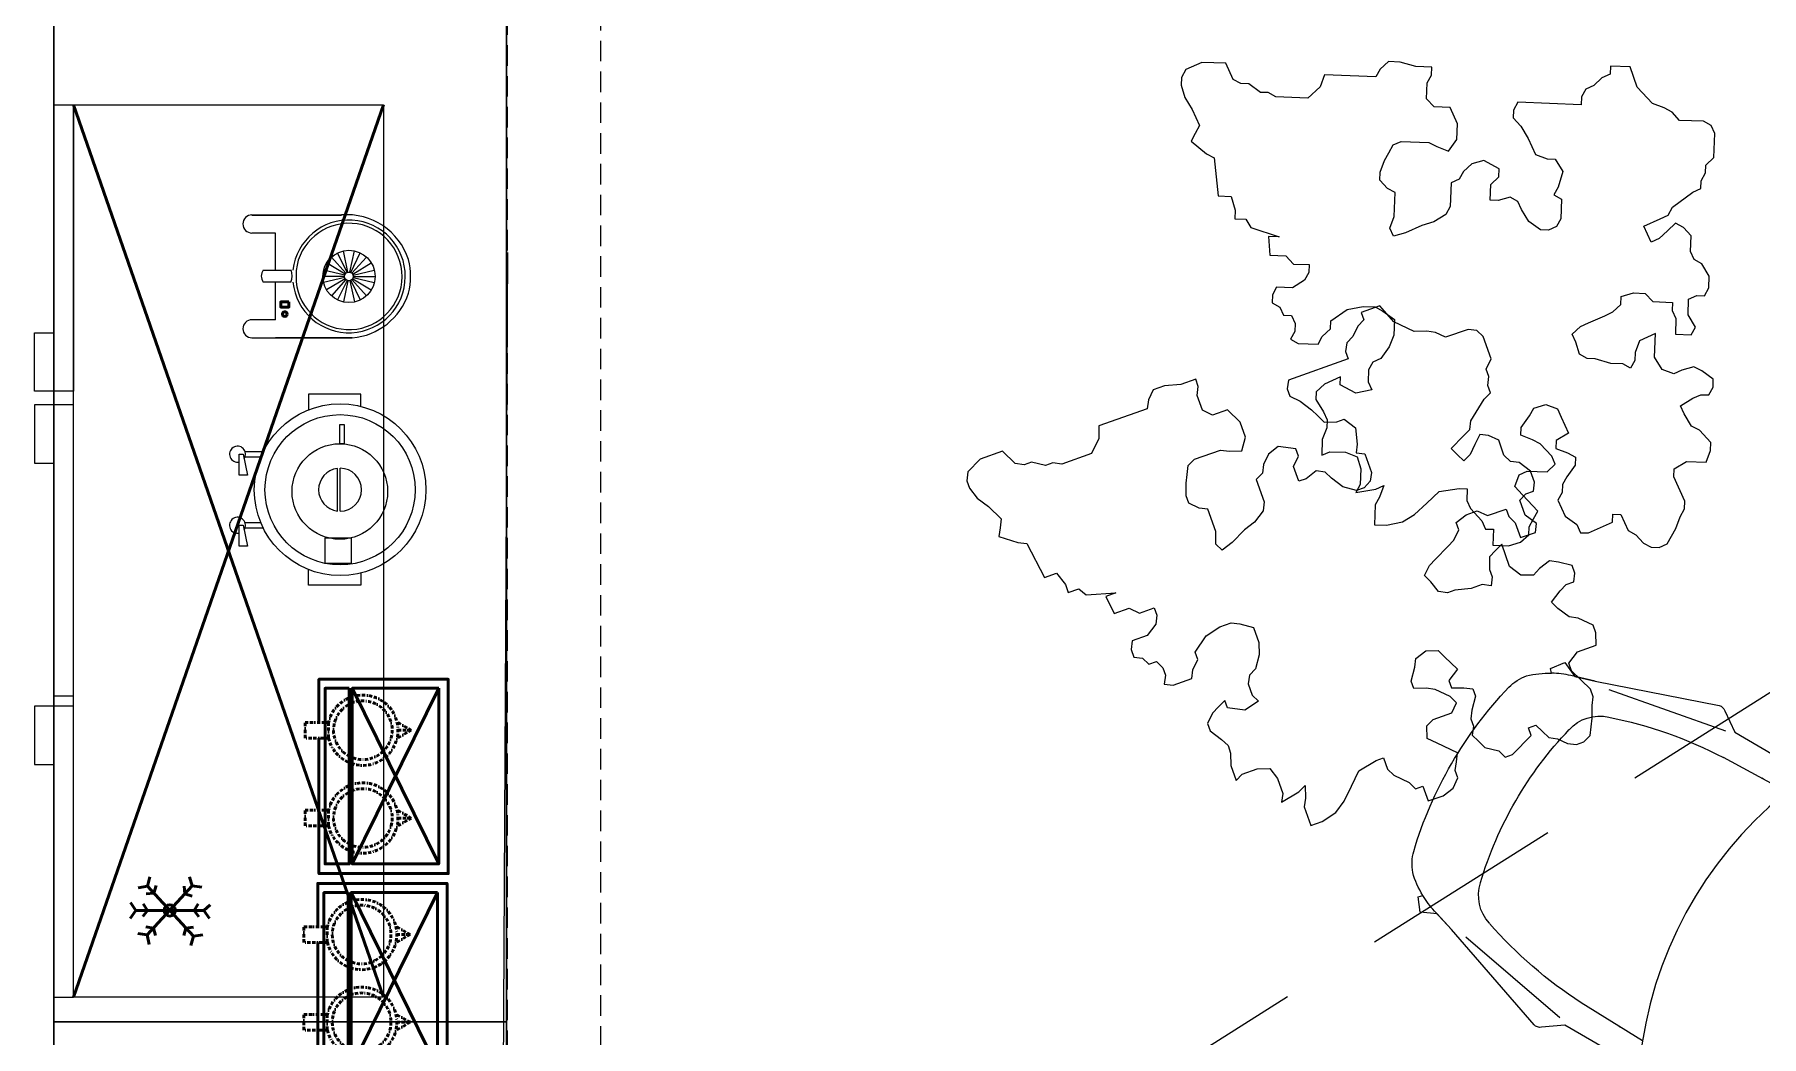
# Model space of a CAD drawing. Header units: inches. Extents: x 33469 to 138684, y -86444 to -29699.
# Drawn here: x 80256.8 to 80524, y -41807.4 to -41652.5 of the extents above; entities that cross this region are included whole.
import ezdxf

# ---------------------------------------------------------------- set-up
doc = ezdxf.new("R2010")
doc.units = ezdxf.units.IN
doc.header["$MEASUREMENT"] = 0
for name, pattern in [('BORDER', [1.75, 0.5, -0.25, 0.5, -0.25, 0, -0.25]), ('cta_plan_01$0$cta_plan_01$0$HIDDEN2', [4.7625, 3.175, -1.5875]), ('DASHED2', [9.525, 6.35, -3.175])]:
    doc.linetypes.add(name, pattern=pattern)
doc.layers.get('0').update_dxf_attribs({"lineweight": 9})
for name, color, linetype, lineweight in [('-DWG_ANA', 7, 'Continuous', 50), ('2d-yazı', 255, 'Continuous', 20), ('CİHAZ', 7, 'Continuous', 15), ('KAPı', 7, 'Continuous', 5), ('Layer4', 200, 'Continuous', 9)]:
    doc.layers.add(name, color=color, linetype=linetype, lineweight=lineweight)
for name, color, linetype in [('dg_bitki', 57, 'Continuous'), ('dg_tavantara', 63, 'Continuous'), ('dg_tefris', 22, 'Continuous'), ('±0.00 kotu planı_geometri$0$0-LNS-VL5', 252, 'Continuous')]:
    doc.layers.add(name, color=color, linetype=linetype)

# ---------------------------------------------------------------- blocks, each defined once
blk = doc.blocks.new('0579')
at = {"layer": 'CİHAZ', "color": 4, "linetype": 'Continuous'}
for p, q in [((8676.95, 3999.82), (8675.22, 4002.7)), ((8677.13, 3999.9), (8676.33, 4003.16)), ((8677.3, 3999.92), (8677.3, 4003.28)), ((8677.46, 3999.9), (8678.26, 4003.16)), ((8677.65, 3999.82), (8679.37, 4002.7)), ((8676.63, 3999.38), (8673.35, 4000.09)), ((8676.68, 3999.53), (8673.65, 4000.98)), ((8676.79, 3999.69), (8674.3, 4001.94)), ((8677.8, 3999.69), (8680.29, 4001.94)), ((8677.91, 3999.53), (8680.94, 4000.98)), ((8677.96, 3999.38), (8681.24, 4000.09)), ((8676.63, 3999.09), (8673.35, 3998.38)), ((8676.68, 3998.94), (8673.65, 3997.49)), ((8676.79, 3998.78), (8674.3, 3996.53)), ((8676.95, 3998.65), (8675.22, 3995.78)), ((8677.13, 3998.58), (8676.33, 3995.32)), ((8677.3, 3998.56), (8677.3, 3995.2)), ((8677.46, 3998.58), (8678.26, 3995.32)), ((8677.65, 3998.65), (8679.37, 3995.78)), ((8677.8, 3998.78), (8680.29, 3996.53)), ((8677.91, 3998.94), (8680.94, 3997.49)), ((8677.96, 3999.09), (8681.24, 3998.38))]:
    blk.add_line(p, q, dxfattribs=at)
at = {"layer": 'CİHAZ', "color": 6, "linetype": 'Continuous'}
for p, q in [((8667.8, 3987.87), (8667.8, 3998.09)), ((8686.8, 3999.74), (8686.8, 3987.87)), ((8667.8, 3984.22), (8667.8, 3987.87)), ((8676.31, 3987.87), (8670.59, 3987.87)), ((8670.59, 3987.87), (8670.59, 3984.22)), ((8684, 3987.87), (8678.18, 3987.87)), ((8684, 3987.87), (8684, 3984.22)), ((8686.8, 3984.22), (8686.8, 3987.87))]:
    blk.add_line(p, q, dxfattribs=at)
at = {"layer": 'CİHAZ', "linetype": 'Continuous'}
blk.add_line((8676.37, 3991.07), (8678.12, 3991.06), dxfattribs=at)
at = {"layer": 'CİHAZ', "color": 6, "linetype": 'Continuous'}
for points in [[(8667.8, 3998.09), (8667.8, 3984.22)], [(8686.8, 3984.22), (8686.8, 3999.74)]]:
    blk.add_lwpolyline(points, dxfattribs=at)
at = {"layer": 'CİHAZ', "color": 4, "linetype": 'Continuous'}
for points in [[(8676.31, 3985.99), (8676.31, 3990.28)], [(8678.18, 3990.27), (8678.18, 3985.98)], [(8677.26, 3985.67), (8677.24, 3985.67)]]:
    blk.add_lwpolyline(points, dxfattribs=at)
for radius in [4.04, 0.679, 0.679]:
    blk.add_circle((8677.3, 3999.24), radius, dxfattribs=at)
at = {"layer": 'CİHAZ', "color": 6, "linetype": 'Continuous'}
for centre, radius, start, end in [((8677.77, 3998.92), 10.01, 107.8845, 184.7185), ((8677.3, 3998.29), 10.48, 75.6349, 104.3651), ((8676.82, 3998.92), 10.01, 4.7185, 72.1155), ((8669.19, 3984.22), 1.4, 180, 0), ((8685.4, 3984.22), 1.4, 180, 0)]:
    blk.add_arc(centre, radius, start, end, dxfattribs=at)
at = {"layer": 'CİHAZ', "linetype": 'Continuous'}
for radius in [8.72, 8.22]:
    blk.add_arc((8677.3, 3999.24), radius, 275.7894, 263.4949, dxfattribs=at)
at = {"layer": 'CİHAZ', "color": 4, "linetype": 'Continuous'}
for centre, radius, start, end in [((8677.22, 3987.5), 2.93, 71.0381, 108.2463), ((8677.25, 3987.21), 1.54, 232.4897, 306.8299)]:
    blk.add_arc(centre, radius, start, end, dxfattribs=at)
blk = doc.blocks.new('0617')
at = {"layer": '-DWG_ANA', "color": 3}
blk.add_lwpolyline([(8681.25, 3989.95), (8682.03, 3989.95), (8682.03, 3988.68), (8681.25, 3988.68)], close=True, dxfattribs=at)
blk.add_circle((8683.13, 3989.31), 0.368, dxfattribs=at)
at = {"layer": '-DWG_ANA', "color": 0}
blk.add_blockref('0579', (0, 0), dxfattribs=at)
blk = doc.blocks.new('020')
at = {"layer": '-DWG_ANA', "color": 36}
for p, q in [((8547.28, 4084.2), (8574.44, 4070.8)), ((8547.28, 4070.8), (8574.44, 4084.2))]:
    blk.add_line(p, q, dxfattribs=at)
at = {"layer": '-DWG_ANA', "color": 3, "linetype": 'BORDER'}
for p, q in [((8553.77, 4079.94), (8552.49, 4077.72)), ((8553.77, 4077.87), (8553.77, 4079.94)), ((8553.77, 4077.87), (8553.77, 4079.94)), ((8553.77, 4079.94), (8555.05, 4077.72)), ((8567.35, 4079.94), (8566.07, 4077.72)), ((8567.35, 4077.87), (8567.35, 4079.94)), ((8567.35, 4077.87), (8567.35, 4079.94)), ((8567.35, 4079.94), (8568.63, 4077.72))]:
    blk.add_line(p, q, dxfattribs=at)
at = {"layer": '-DWG_ANA', "color": 36}
blk.add_lwpolyline([(8552.57, 4065.66), (8545.87, 4065.66), (8545.87, 4085.65), (8575.93, 4085.65), (8575.93, 4065.66), (8554.98, 4065.66)], dxfattribs=at)
for points in [[(8547.28, 4084.2), (8574.44, 4084.2), (8574.44, 4070.8), (8547.28, 4070.8)], [(8547.28, 4070.35), (8574.44, 4070.35), (8574.44, 4066.61), (8547.28, 4066.61)]]:
    blk.add_lwpolyline(points, close=True, dxfattribs=at)
at = {"layer": '-DWG_ANA', "color": 3, "linetype": 'BORDER'}
for points in [[(8552.57, 4067.13), (8554.98, 4067.13), (8554.98, 4063.51), (8552.57, 4063.51)], [(8566.14, 4067.13), (8568.55, 4067.13), (8568.55, 4063.51), (8566.14, 4063.51)]]:
    blk.add_lwpolyline(points, close=True, dxfattribs=at)
for centre in [(8553.77, 4072.44), (8567.35, 4072.44)]:
    blk.add_circle(centre, 4.54, dxfattribs=at)
for centre in [(8553.77, 4072.44), (8567.35, 4072.44)]:
    blk.add_arc(centre, 5.44, 282.8073, 257.2287, dxfattribs=at)
blk = doc.blocks.new('757')
for points in [[(3938.11, 3971.09), (3941.07, 3971.09), (3941.07, 3970.4), (3938.11, 3970.4)], [(3955.64, 3972.15), (3959.58, 3972.15), (3959.58, 3968.15), (3955.64, 3968.15)]]:
    blk.add_lwpolyline(points, close=True)
blk.add_circle((3948.46, 3970.4), 7.39)
at = {"layer": 'CİHAZ', "color": 6}
for p, q in [((3935.29, 3973.63), (3933.42, 3973.63)), ((3933.42, 3973.63), (3933.42, 3965.53)), ((3961.08, 3973.63), (3962.95, 3973.63)), ((3962.95, 3973.63), (3962.95, 3965.53)), ((3933.42, 3965.53), (3935.85, 3965.53)), ((3962.95, 3965.53), (3960.52, 3965.53))]:
    blk.add_line(p, q, dxfattribs=at)
at = {"layer": 'CİHAZ', "color": 3}
for p, q in [((3942.27, 3955.74), (3942.27, 3958.55)), ((3943.1, 3955.74), (3943.1, 3958.18)), ((3953.27, 3955.74), (3953.27, 3958.18)), ((3954.1, 3955.74), (3954.1, 3958.55))]:
    blk.add_line(p, q, dxfattribs=at)
for points in [[(3945.91, 3956.13), (3945.91, 3954.83), (3942.69, 3954.83), (3942.69, 3955.43)], [(3956.9, 3956.13), (3956.9, 3954.83), (3953.69, 3954.83), (3953.69, 3955.43)]]:
    blk.add_lwpolyline(points, close=True, dxfattribs=at)
at = {"layer": 'CİHAZ', "color": 6}
blk.add_circle((3948.19, 3970.44), 13.28, dxfattribs=at)
at = {"layer": 'CİHAZ', "color": 4}
blk.add_circle((3948.19, 3970.44), 11.62, dxfattribs=at)
at = {"layer": 'CİHAZ', "color": 3}
for centre in [(3942.69, 3954.57), (3953.69, 3954.57)]:
    blk.add_arc(centre, 1.24, 54.6746, 12.3286, dxfattribs=at)
at = {"layer": 'KAPı', "color": 4}
for p, q in [((3951.51, 3970.44), (3944.87, 3970.44)), ((3951.48, 3970.03), (3944.89, 3970.03))]:
    blk.add_line(p, q, dxfattribs=at)
for start, end in [(0, 180), (187.1808, 352.8192)]:
    blk.add_arc((3948.19, 3970.44), 3.32, start, end, dxfattribs=at)
blk = doc.blocks.new('887')
at = {"layer": '-DWG_ANA', "color": 132}
for p, q in [((10776.01, 3718.25), (10914.01, 3670.25)), ((10776.01, 3670.25), (10914.01, 3718.25))]:
    blk.add_line(p, q, dxfattribs=at)
at = {"color": 5}
for p, q in [((10896.81, 3688.63), (10896.98, 3690.14)), ((10899.75, 3691.42), (10900.59, 3690.45)), ((10900.59, 3690.45), (10901.83, 3691.33)), ((10900.59, 3690.45), (10900.59, 3679.91)), ((10904.4, 3690.29), (10904.58, 3688.82)), ((10895.39, 3688.23), (10896.81, 3688.63)), ((10904.39, 3681.66), (10896.81, 3688.63)), ((10896.87, 3681.74), (10904.58, 3688.82)), ((10896.87, 3687.39), (10898.05, 3687.49)), ((10898.05, 3687.49), (10898.4, 3688.65)), ((10899.6, 3689.58), (10900.59, 3688.94)), ((10900.59, 3688.94), (10901.58, 3689.65)), ((10903.19, 3688.84), (10903.32, 3687.67)), ((10903.32, 3687.67), (10904.49, 3687.34)), ((10904.58, 3688.82), (10906.05, 3688.44)), ((10896.87, 3681.74), (10895.38, 3682.07)), ((10897.91, 3682.7), (10896.74, 3683.04)), ((10898.02, 3681.52), (10897.91, 3682.7)), ((10903.32, 3682.65), (10903.15, 3681.45)), ((10904.46, 3682.94), (10903.32, 3682.65)), ((10904.39, 3681.66), (10905.88, 3682)), ((10897.11, 3680.29), (10896.87, 3681.74)), ((10899.35, 3679.11), (10900.59, 3679.91)), ((10900.59, 3681.71), (10899.56, 3681.06)), ((10901.55, 3681.02), (10900.59, 3681.71)), ((10900.59, 3679.91), (10901.83, 3679.03)), ((10904.17, 3680.21), (10904.39, 3681.66))]:
    blk.add_line(p, q, dxfattribs=at)
blk.add_circle((10900.59, 3685.16), 0.879, dxfattribs=at)
at = {"layer": 'CİHAZ', "color": 152}
for p, q in [((10776.01, 3718.25), (10914.01, 3718.25)), ((10776.01, 3670.25), (10776.01, 3718.25)), ((10914.01, 3718.25), (10914.01, 3670.25)), ((10914.01, 3670.25), (10776.01, 3670.25))]:
    blk.add_line(p, q, dxfattribs=at)
for points in [[(10776.01, 3670.25), (10820.28, 3670.25), (10820.28, 3667.25), (10776.01, 3667.25)], [(10867.41, 3670.25), (10822.41, 3670.25), (10822.41, 3667.25), (10867.41, 3667.25)], [(10914.01, 3670.25), (10869.01, 3670.25), (10869.01, 3667.25), (10914.01, 3667.25)], [(10811.28, 3667.25), (10820.28, 3667.25), (10820.28, 3664.25), (10811.28, 3664.25)], [(10831.41, 3667.25), (10822.41, 3667.25), (10822.41, 3664.25), (10831.41, 3664.25)], [(10878.01, 3667.25), (10869.01, 3667.25), (10869.01, 3664.25), (10878.01, 3664.25)]]:
    blk.add_lwpolyline(points, close=True, dxfattribs=at)
blk = doc.blocks.new('trtf')
at = {"layer": 'dg_tefris'}
for p, q in [((44632.35, -18484.4), (44572.35, -18484.4)), ((44782.35, -18484.4), (44842.35, -18484.4)), ((44643.14, -18494.5), (44633.19, -18500.67)), ((44771.56, -18494.5), (44781.51, -18500.67)), ((44629.69, -18498.23), (44614.41, -18511.29)), ((44785.01, -18498.23), (44800.29, -18511.29)), ((44666.5, -18534.96), (44656.19, -18540.49)), ((44748.2, -18534.96), (44758.52, -18540.49)), ((44656.54, -18544.74), (44637.6, -18551.45)), ((44683.99, -18545.06), (44684.36, -18556.76)), ((44730.71, -18545.06), (44730.35, -18556.76)), ((44758.16, -18544.74), (44777.1, -18551.45)), ((44680.5, -18558.57), (44684.16, -18578.33)), ((44734.2, -18558.57), (44730.54, -18578.33))]:
    blk.add_line(p, q, dxfattribs=at)
for points in [[(44642.73, -18491.45, 0.122848), (44636.58, -18493.54), (44630.54, -18497.03), (44626.73, -18496.69, 0.252596), (44625.52, -18497.06), (44612.08, -18512.52), (44609.77, -18515.03), (44607, -18515.32), (44606.7, -18517.8), (44607.43, -18518.02, 0.066256), (44605.79, -18521.76, 0.107007), (44605.94, -18525.18, 0.117795), (44621.33, -18551.84, 0.107007), (44624.21, -18553.68, 0.066256), (44628.27, -18554.13), (44628.1, -18554.87), (44630.4, -18555.85), (44632.04, -18553.59), (44635.36, -18552.85), (44655.47, -18548.94, 0.252596), (44656.4, -18548.08), (44658.01, -18544.61), (44664.05, -18541.12, 0.122848), (44668.94, -18536.84)], [(44771.97, -18491.45, -0.122848), (44778.13, -18493.54), (44784.16, -18497.03), (44787.97, -18496.69, -0.252596), (44789.18, -18497.06), (44802.62, -18512.52), (44804.93, -18515.03), (44807.71, -18515.32), (44808, -18517.8), (44807.27, -18518.02, -0.066256), (44808.92, -18521.76, -0.107007), (44808.76, -18525.18, -0.117795), (44793.37, -18551.84, -0.107007), (44790.49, -18553.68, -0.066256), (44786.43, -18554.13), (44786.6, -18554.87), (44784.3, -18555.85), (44782.66, -18553.59), (44779.34, -18552.85), (44759.23, -18548.94, -0.252596), (44758.3, -18548.08), (44756.69, -18544.61), (44750.66, -18541.12, -0.122848), (44745.76, -18536.84)], [(44612.08, -18512.52), (44609.34, -18515.5, 0.051252), (44607.43, -18518.02)], [(44802.62, -18512.52), (44805.36, -18515.5, -0.051252), (44807.27, -18518.02)], [(44681.15, -18543.89, 0.122848), (44679.88, -18550.27), (44679.88, -18557.23), (44677.68, -18560.37, 0.252596), (44677.4, -18561.6), (44684.07, -18580.97), (44685.09, -18584.22), (44683.95, -18586.77), (44685.95, -18588.27), (44686.51, -18587.75, 0.066256), (44688.93, -18591.04, 0.107007), (44691.96, -18592.61, 0.117795), (44722.75, -18592.61, 0.107007), (44725.78, -18591.04, 0.066256), (44728.2, -18587.75), (44728.75, -18588.27), (44730.75, -18586.77), (44729.62, -18584.22), (44730.63, -18580.97), (44737.3, -18561.6, 0.252596), (44737.02, -18560.37), (44734.82, -18557.23), (44734.82, -18550.27, 0.122848), (44733.56, -18543.89)], [(44635.36, -18552.85), (44631.41, -18553.73, -0.051252), (44628.27, -18554.13)], [(44779.34, -18552.85), (44783.29, -18553.73, 0.051252), (44786.43, -18554.13)], [(44684.07, -18580.97), (44685.28, -18584.83, 0.051252), (44686.51, -18587.75)], [(44730.63, -18580.97), (44729.43, -18584.83, -0.051252), (44728.2, -18587.75)]]:
    blk.add_lwpolyline(points, format="xyb", dxfattribs=at)
blk.add_circle((44707.35, -18484.4), 65, dxfattribs=at)
for centre, radius, start, end in [((44707.35, -18484.4), 135, 0, 180), ((44707.35, -18484.4), 75, 0, 180), ((44638.13, -18495.13), 2.1, 301.7497, 308.3824), ((44776.57, -18495.13), 2.1, 231.6176, 238.2503), ((44670.98, -18559.68), 70.08, 122.6313, 138.8034), ((44743.72, -18559.68), 70.08, 41.1966, 57.3687), ((44623.15, -18518.06), 6.67, 137.2281, 197.9736), ((44791.56, -18518.06), 6.67, 342.0264, 42.7719), ((44675.08, -18503.04), 60.73, 196.3349, 223.6651), ((44739.62, -18503.04), 60.73, 316.3349, 343.6651), ((44663.45, -18538.98), 2.1, 111.6176, 118.2503), ((44751.25, -18538.98), 2.1, 61.7497, 68.3824), ((44623.97, -18478.26), 70.08, 281.1966, 297.3687), ((44790.73, -18478.26), 70.08, 242.6313, 258.8034), ((44636.1, -18540.5), 6.67, 222.0264, 282.7719), ((44778.6, -18540.5), 6.67, 257.2281, 317.9736), ((44682.03, -18549.71), 2.1, 1.7497, 8.3824), ((44732.67, -18549.71), 2.1, 171.6176, 178.2503), ((44754.36, -18553.54), 70.08, 182.6313, 198.8034), ((44660.34, -18553.54), 70.08, 341.1966, 357.3687), ((44694.39, -18574.15), 6.67, 197.2281, 257.9736), ((44720.31, -18574.15), 6.67, 282.0264, 342.7719), ((44707.35, -18521.67), 60.73, 256.3349, 283.6651)]:
    blk.add_arc(centre, radius, start, end, dxfattribs=at)
blk = doc.blocks.new('dzfhtshrhsj')
at = {"layer": 'dg_tavantara', "linetype": 'DASHED2', "ltscale": 5}
blk.add_line((12835.84, 7199.08), (12247.84, 6828.37), dxfattribs=at)
blk = doc.blocks.new('rere')
at = {"layer": 'dg_bitki'}
for points in [[(19016.09, -33950.02), (19019.16, -33950.02), (19020.69, -33948.49), (19023.76, -33948.49), (19023.76, -33946.96), (19022.99, -33945.43), (19020.69, -33943.9), (19017.63, -33943.9), (19016.86, -33942.36), (19016.86, -33940.83), (19018.39, -33940.07), (19019.16, -33938.54), (19020.69, -33938.54), (19021.46, -33937), (19021.46, -33935.47), (19020.69, -33933.94), (19022.23, -33933.18), (19026.06, -33933.18), (19026.82, -33934.71), (19028.36, -33936.24), (19028.36, -33937.77), (19031.42, -33940.07), (19034.49, -33940.83), (19036.79, -33940.83), (19038.32, -33940.07), (19040.62, -33938.54), (19040.62, -33935.47), (19039.85, -33933.18), (19038.32, -33930.88), (19036.79, -33930.11), (19036.02, -33928.58), (19036.02, -33926.28), (19036.79, -33924.75), (19033.72, -33923.99), (19030.66, -33925.52), (19030.66, -33927.05), (19029.12, -33926.28), (19027.59, -33925.52), (19026.06, -33923.99), (19026.06, -33922.46), (19027.59, -33920.16), (19028.36, -33918.63), (19028.36, -33917.1), (19027.59, -33914.8), (19027.59, -33911.74), (19029.12, -33912.5), (19032.19, -33912.5), (19034.49, -33911.74), (19035.26, -33909.44), (19035.26, -33906.38), (19034.49, -33904.84), (19038.32, -33905.61), (19039.85, -33906.38), (19039.09, -33904.08), (19038.32, -33902.55), (19038.32, -33898.72), (19040.62, -33898.72), (19043.69, -33899.48), (19045.99, -33901.02), (19048.29, -33903.31), (19050.58, -33905.61), (19054.42, -33906.38), (19055.95, -33906.38), (19055.95, -33904.08), (19056.72, -33902.55), (19059.02, -33900.25), (19059.78, -33898.72), (19061.32, -33898.72), (19061.32, -33895.66), (19064.38, -33895.66), (19066.68, -33896.42), (19068.21, -33897.95), (19068.21, -33899.48), (19068.98, -33901.02), (19069.75, -33902.55), (19066.68, -33905.61), (19065.15, -33907.14), (19065.91, -33909.44), (19067.45, -33910.2), (19071.28, -33910.2), (19072.81, -33911.74), (19072.05, -33913.27), (19069.75, -33915.56), (19068.21, -33916.33), (19065.91, -33917.1), (19065.91, -33918.63), (19067.45, -33920.92), (19068.21, -33922.46), (19070.51, -33923.22), (19072.81, -33922.46), (19073.58, -33920.92), (19075.11, -33917.86), (19072.81, -33916.33), (19072.81, -33914.8), (19075.11, -33914.03), (19076.65, -33913.27), (19076.65, -33911.74), (19075.11, -33909.44), (19074.35, -33907.91), (19074.35, -33906.38), (19073.58, -33904.84), (19074.35, -33903.31), (19075.11, -33901.78), (19077.41, -33900.25), (19078.18, -33898.72), (19079.71, -33898.72), (19084.31, -33901.02), (19084.31, -33902.55), (19085.84, -33902.55), (19086.61, -33901.02), (19087.38, -33899.48), (19088.91, -33898.72), (19090.44, -33897.19), (19091.97, -33896.42), (19093.51, -33896.42), (19095.04, -33897.19), (19096.57, -33900.25), (19097.34, -33902.55), (19098.11, -33904.08), (19098.11, -33905.61), (19095.81, -33910.2), (19095.81, -33911.74), (19098.11, -33913.27), (19101.94, -33913.27), (19102.71, -33915.56), (19102.71, -33917.1), (19100.41, -33919.39), (19098.87, -33920.16), (19097.34, -33922.46), (19096.57, -33923.99), (19098.87, -33925.52), (19100.41, -33926.28), (19101.94, -33926.28), (19102.71, -33927.82), (19102.71, -33929.35), (19100.41, -33930.88), (19098.87, -33931.64), (19096.57, -33930.88), (19095.04, -33930.11), (19092.74, -33930.88), (19091.21, -33933.18), (19091.21, -33937.77), (19089.68, -33937), (19088.14, -33936.24), (19087.38, -33933.94), (19087.38, -33932.41), (19086.61, -33930.88), (19085.08, -33931.64), (19082.78, -33931.64), (19079.71, -33932.41), (19078.18, -33932.41), (19076.65, -33933.18), (19075.88, -33935.47), (19075.11, -33937), (19076.65, -33938.54), (19078.18, -33939.3), (19081.24, -33940.83), (19082.78, -33941.6), (19084.31, -33943.13), (19084.31, -33944.66), (19086.61, -33945.43), (19088.91, -33945.43), (19090.44, -33943.9), (19094.27, -33943.9), (19094.27, -33942.36), (19095.04, -33940.83), (19095.04, -33937.77), (19098.11, -33937.77), (19098.87, -33939.3), (19097.34, -33941.6), (19097.34, -33944.66), (19098.87, -33945.43), (19100.41, -33945.43), (19101.17, -33946.96), (19101.17, -33949.26), (19099.64, -33951.55), (19098.11, -33952.32), (19097.34, -33953.85), (19097.34, -33956.91), (19095.81, -33958.44), (19094.27, -33959.21), (19092.74, -33957.68), (19091.21, -33956.15), (19089.68, -33955.38), (19088.91, -33956.91), (19088.14, -33958.44), (19091.21, -33959.98), (19092.74, -33960.74), (19093.51, -33962.27), (19097.34, -33965.33), (19098.87, -33966.1), (19098.87, -33967.63), (19099.64, -33969.16), (19099.64, -33970.69), (19101.17, -33972.23), (19101.17, -33976.82), (19100.41, -33978.35), (19098.87, -33979.12), (19094.27, -33979.12), (19092.74, -33980.65), (19091.21, -33981.41), (19088.91, -33982.18), (19085.84, -33985.24), (19084.31, -33989.07), (19080.48, -33989.07), (19080.48, -33987.54), (19078.94, -33986.77), (19077.41, -33985.24), (19075.88, -33984.48), (19075.11, -33982.95), (19075.11, -33981.41), (19062.85, -33981.41), (19062.08, -33979.88), (19062.08, -33978.35), (19063.62, -33976.82), (19065.15, -33974.52), (19065.91, -33972.99), (19066.68, -33971.46), (19068.98, -33970.69), (19070.51, -33970.69), (19072.05, -33968.4), (19071.28, -33965.33), (19070.51, -33963.8), (19072.05, -33963.04), (19072.05, -33959.21), (19071.28, -33957.68), (19069.75, -33956.91), (19068.21, -33956.91), (19065.91, -33958.44), (19064.38, -33960.74), (19063.62, -33962.27), (19062.08, -33963.04), (19059.78, -33962.27), (19058.25, -33962.27), (19058.25, -33965.33), (19059.78, -33966.87), (19059.78, -33968.4), (19056.72, -33969.93), (19054.42, -33969.16), (19052.88, -33967.63), (19052.12, -33966.1), (19050.58, -33965.33), (19050.58, -33960.74), (19049.82, -33959.21), (19047.52, -33957.68), (19045.22, -33956.91), (19042.15, -33955.38), (19039.85, -33954.62), (19039.09, -33956.15), (19039.85, -33958.44), (19039.85, -33963.04), (19038.32, -33963.8), (19036.79, -33965.33), (19036.79, -33966.87), (19037.55, -33969.16), (19038.32, -33970.69), (19039.09, -33972.23), (19040.62, -33972.99), (19045.99, -33972.99), (19047.52, -33972.23), (19049.82, -33971.46), (19051.35, -33973.76), (19051.35, -33976.82), (19049.82, -33979.88), (19046.75, -33979.88), (19045.22, -33981.41), (19045.22, -33984.48), (19045.99, -33986.01), (19045.99, -33987.54), (19042.92, -33987.54), (19039.85, -33988.31), (19037.55, -33988.31), (19036.02, -33986.77), (19035.26, -33985.24), (19025.29, -33985.24), (19024.52, -33982.95), (19022.23, -33980.65), (19016.09, -33980.65), (19014.56, -33981.41), (19013.03, -33981.41), (19010.73, -33982.95), (19009.19, -33982.95), (19007.66, -33983.71), (19006.13, -33986.77), (19001.53, -33986.77), (18998.46, -33985.24), (18997.7, -33983.71), (18997.7, -33982.18), (18998.46, -33979.88), (19000, -33977.59), (19001.53, -33974.52), (19000.76, -33972.99), (19000, -33971.46), (19003.06, -33969.16), (19004.6, -33968.4)], [(19004.6, -33968.4), (19005.66, -33961.09), (19008.14, -33961.09), (19009.05, -33958.44), (19009.05, -33956.79), (19011.19, -33956.79), (19012.19, -33955.22), (19017.72, -33953.65), (19015.66, -33953.65), (19016.09, -33950.02)]]:
    blk.add_lwpolyline(points, dxfattribs=at)

msp = doc.modelspace()

# ---------------------------------------------------------------- linework, layer by layer
at = {"layer": '2d-yazı', "color": 6, "linetype": 'ByBlock', "ltscale": 3, "elevation": -0.186}
for points in [[(80329.789, -41805.145), (80329.789, -41606.167), (80259.789, -41606.167), (80259.789, -41805.145)], [(80329.789, -41953.145), (80329.789, -41805.145), (80259.789, -41805.145), (80259.789, -41953.145)]]:
    msp.add_lwpolyline(points, close=True, dxfattribs=at)
at = {"layer": 'Layer4', "linetype": 'ByBlock', "ltscale": 3}
msp.add_line((80329.961, -41686.188, 0), (80328.785, -41906.089, 0), dxfattribs=at)
at = {"layer": 'Layer4', "linetype": 'ByBlock', "ltscale": 3, "elevation": -0.186}
msp.add_lwpolyline([(80259.789, -41953.104), (80259.789, -41606.167), (80329.789, -41606.167), (80329.789, -41953.104)], close=True, dxfattribs=at)
at = {"layer": 'Layer4', "linetype": 'ByBlock', "ltscale": 3}
msp.add_lwpolyline([(80516.162, -41782.806), (80516.162, -41782.806)], dxfattribs=at)
at = {"layer": '±0.00 kotu planı_geometri$0$0-LNS-VL5', "linetype": 'cta_plan_01$0$cta_plan_01$0$HIDDEN2'}
for p, q in [((80329.944, -41962.089, 0), (80330.005, -40981.914, 0)), ((80344.307, -40981.913, 0), (80344.383, -41954.088, 0))]:
    msp.add_line(p, q, dxfattribs=at)

# ---------------------------------------------------------------- block references
at = {"layer": '-DWG_ANA', "color": 0, "rotation": 270}
for name, p in [('887', (76592.543, -30887.335, -0.186)), ('0617', (76306.194, -33012.57, -0.186)), ('020', (76235.14, -33206.296, -0.186)), ('020', (76234.96, -33237.892, -0.186))]:
    msp.add_blockref(name, p, dxfattribs=at)
msp.add_blockref('dzfhtshrhsj', (68138.551, -48670.212))
at = {"color": 1, "rotation": 270}
msp.add_blockref('757', (76333.624, -37774.676, -0.186), dxfattribs=at)
at = {"layer": 'dg_bitki', "yscale": 0.8, "zscale": 0.8}
for p, xscale, rotation in [((64199.657, -68240.149), -0.7999999999999997, 177.7913785767114), ((75094.82, -72412.831), -0.7999999999999994, 199.3973751933482)]:
    msp.add_blockref('rere', p, dxfattribs=dict(at, xscale=xscale, rotation=rotation))
at = {"layer": 'dg_tefris', "xscale": -0.9534084263365481, "yscale": 0.9534084263365485, "zscale": 0.9534084263365485, "rotation": 179.9006351208449}
msp.add_blockref('trtf', (37911.925, -59367.082), dxfattribs=at)

doc.saveas('drawing.dxf')
